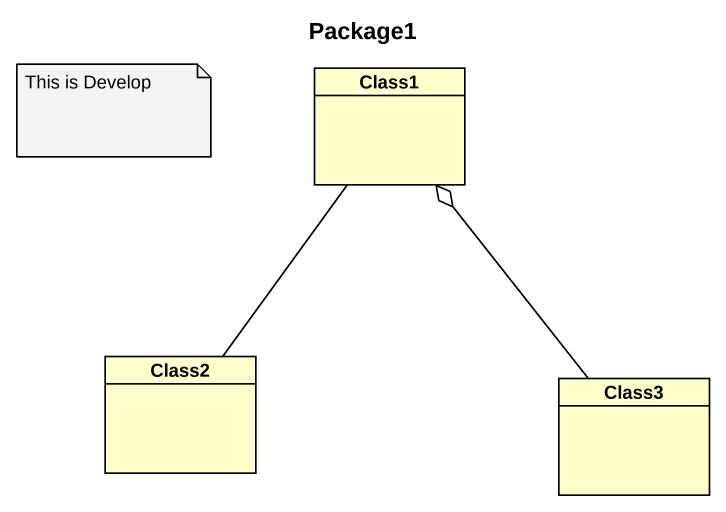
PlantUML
@startuml
title Package1
hide circle
hide empty members
class Class1
class Class2
class Class3
Class2 -up- Class1
Class3 -up-o Class1
note as N1
  This is Develop
end note
@enduml
